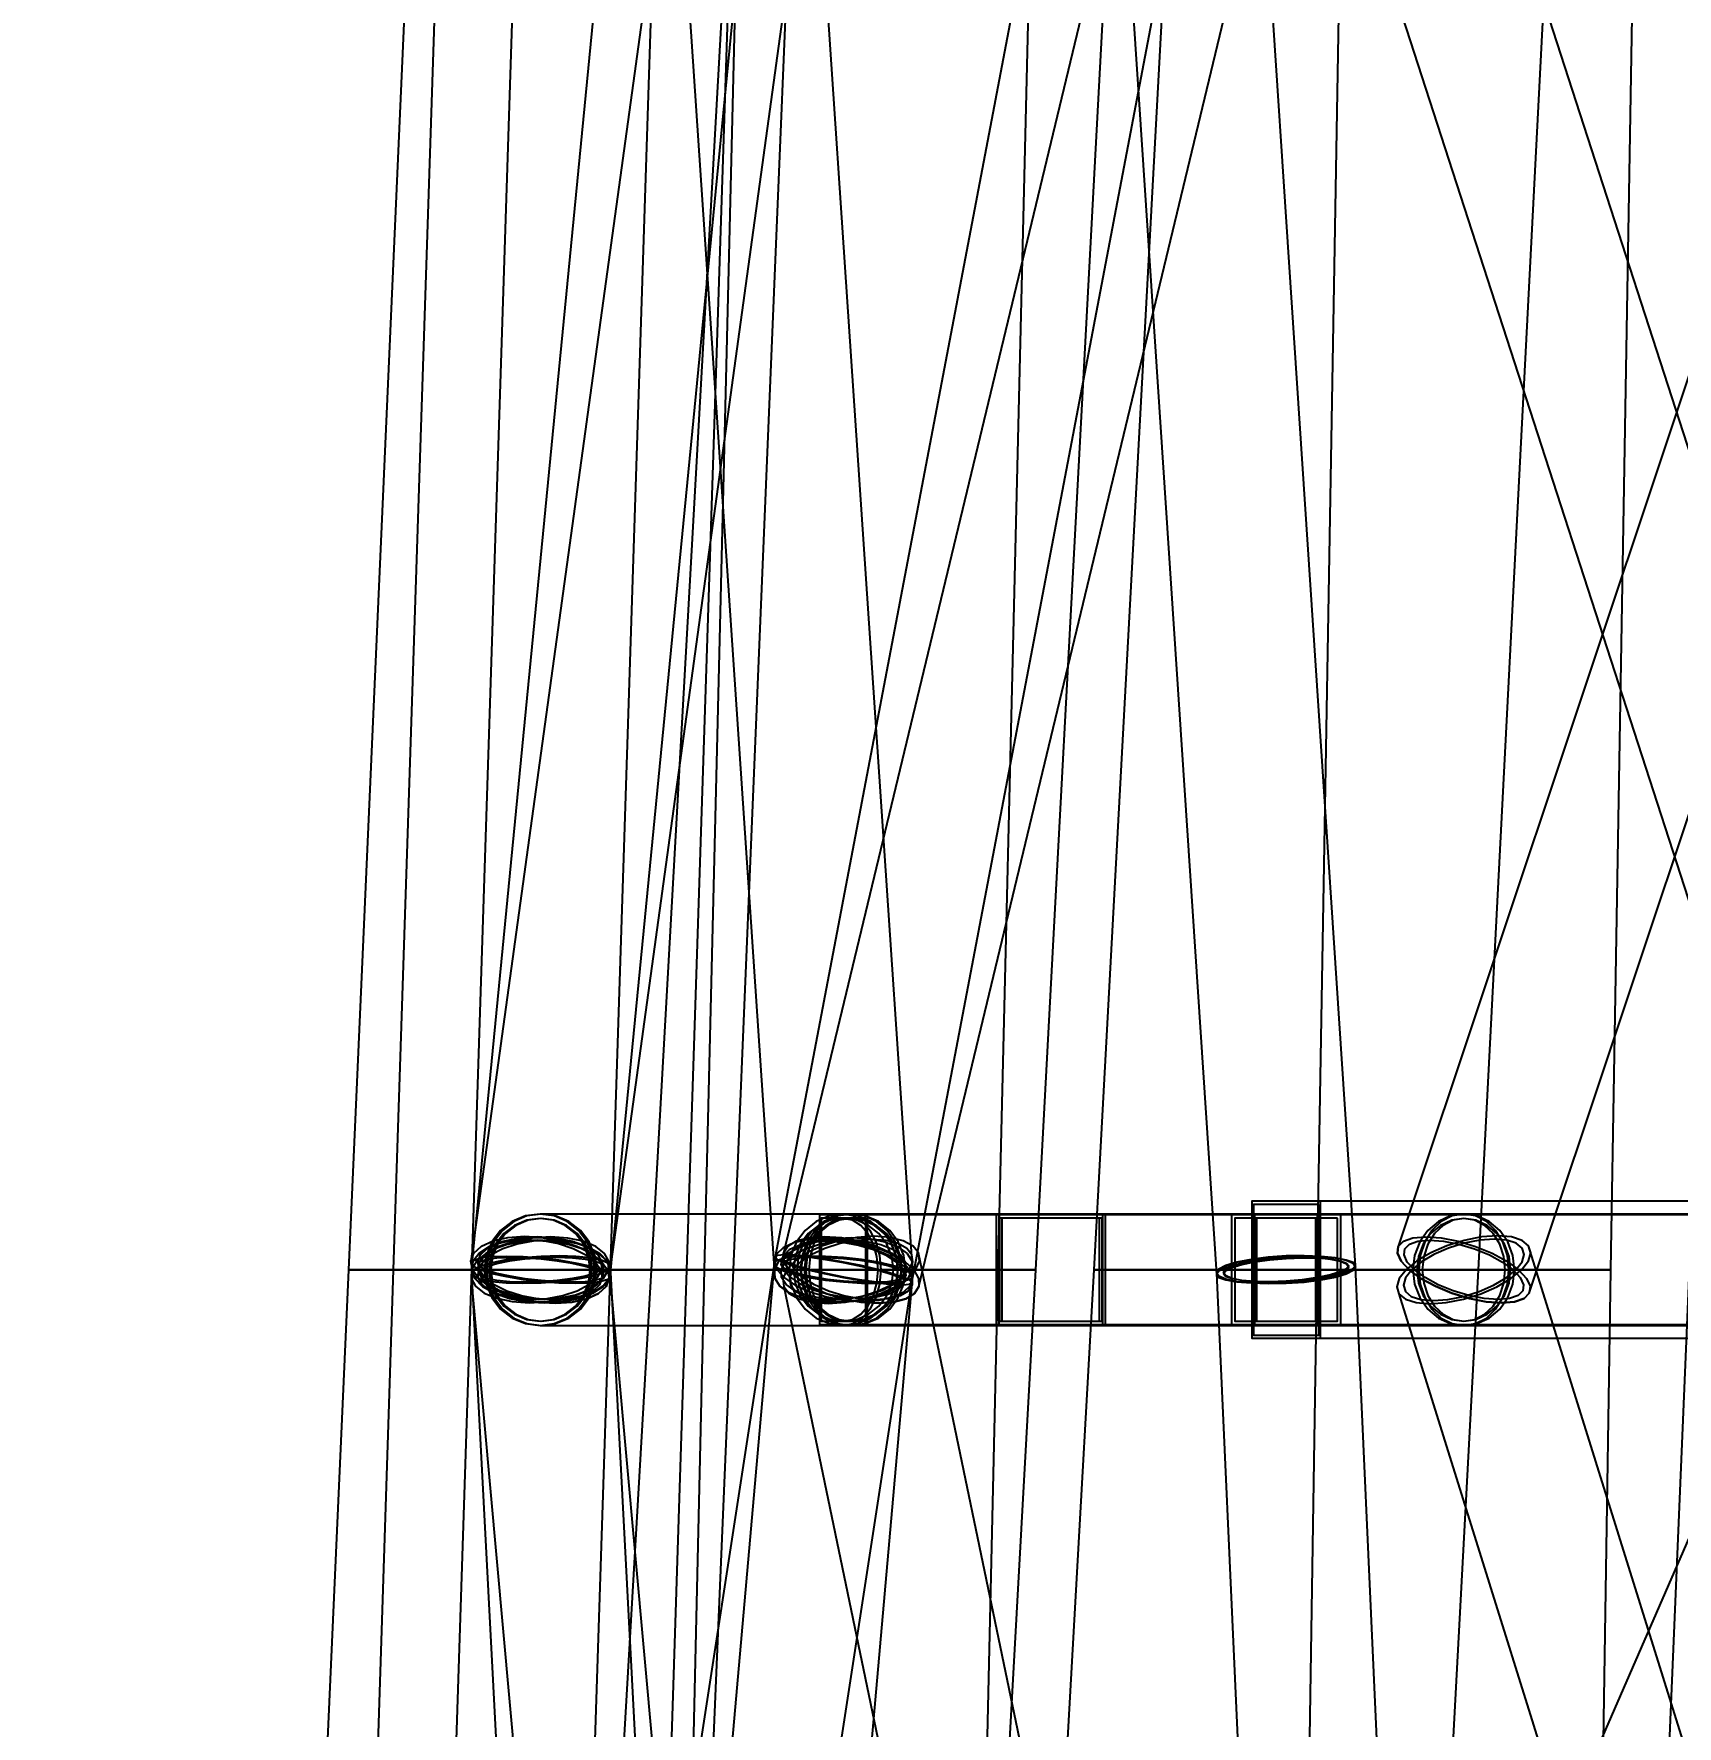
# Model space of a CAD drawing. Header units: millimetres. Extents: x -123812 to 252100, y -3000 to 639000.
# Drawn here: x -21951 to -15955, y 198335 to 204509 of the extents above; entities that cross this region are included whole.
import ezdxf

# ---------------------------------------------------------------- set-up
doc = ezdxf.new("R2010")
doc.units = ezdxf.units.MM
doc.layers.add('D-STR-DIM', color=7, linetype='Continuous', lineweight=13)
doc.layers.add('D-STR-STRC', color=7, linetype='Continuous', lineweight=25)
doc.styles.add('OpenSansCondensed-Light', font='OpenSansCondensed-Light.ttf')
doc.styles.add('TOWER_UNICODE', font='Arial Unicode.ttf')
doc.dimstyles.new('EZDXF', dxfattribs={"dimtxt": 0.25, "dimasz": 0.175, "dimexe": 0.375, "dimexo": 0.125, "dimgap": 0.1, "dimtad": 1, "dimlfac": 100, "dimzin": 12, "dimdsep": 46, "dimtxsty": 'OpenSansCondensed-Light', "dimblk": 'ARCHTICK', "dimcen": 2.5, "dimazin": 3, "dimtfac": 0.5, "dimtmove": 2, "dimatfit": 3})

# ---------------------------------------------------------------- blocks, each defined once
blk = doc.blocks.new('_ARCHTICK')
at = {"color": 0, "linetype": 'BYBLOCK', "const_width": 0.15}
blk.add_lwpolyline([(-0.5, -0.5), (0.5, 0.5)], dxfattribs=at)

msp = doc.modelspace()

# ---------------------------------------------------------------- linework, layer by layer
at = {"layer": 'D-STR-STRC'}
for points in [[(-17918.7, 225023.9), (-20353.1, 200023.9), (-20344.5, 200012.1), (-20319.3, 199999.5), (-20279.1, 199986.9), (-20226.7, 199975.2), (-20165.7, 199965.2), (-20100.3, 199957.5), (-20034.9, 199952.8), (-19973.9, 199951.2), (-19921.5, 199953), (-19881.3, 199958), (-19856.1, 199965.9), (-19847.5, 199976.1), (-17413, 224976.1)], [(-19288.9, 224983.8), (-17635.6, 199983.8), (-17626.9, 199972.5), (-17601.6, 199963.1), (-17561.3, 199956.1), (-17508.9, 199952.2), (-17447.7, 199951.6), (-17382.1, 199954.2), (-17316.5, 199960), (-17255.4, 199968.4), (-17202.9, 199979.1), (-17162.6, 199991.1), (-17137.3, 200003.8), (-17128.7, 200016.2), (-18782, 225016.2)], [(-14488.8, 225046.9), (-19246.3, 200046.9), (-19237.8, 200038), (-19212.9, 200026.5), (-19173.2, 200013.2), (-19121.6, 199999), (-19061.4, 199984.9), (-18996.8, 199971.8), (-18932.2, 199960.6), (-18872, 199952.1), (-18820.3, 199946.9), (-18780.6, 199945.3), (-18755.7, 199947.4), (-18747.2, 199953.1), (-13989.7, 224953.1)], [(-16809.1, 210060.9), (-19215.4, 200060.9), (-19214.5, 200031.5), (-19196.9, 200000), (-19163.7, 199968.5), (-19117.3, 199939.1), (-19060.8, 199913.8), (-18997.9, 199894.5), (-18933.1, 199882.3), (-18870.8, 199878.1), (-18815.1, 199882.3), (-18769.8, 199894.5), (-18738.2, 199913.8), (-18722.2, 199939.1), (-16316, 209939.1)], [(-18690.1, 209920), (-15450.8, 199920), (-15434.4, 199902), (-15402.7, 199890.7), (-15357.9, 199886.9), (-15302.9, 199890.7), (-15241.6, 199902), (-15178.2, 199920), (-15116.9, 199943.4), (-15061.9, 199970.7), (-15017, 200000), (-14985.3, 200029.3), (-14968.8, 200056.6), (-14968.8, 200080), (-18208, 210080)], [(-13636.8, 210085.2), (-16972.7, 200085.2), (-16975.7, 200060.2), (-16962.2, 200031.2), (-16933.2, 200000), (-16890.5, 199968.8), (-16837.2, 199939.8), (-16776.8, 199914.8), (-16713.5, 199895.7), (-16651.6, 199883.7), (-16595.3, 199879.6), (-16548.4, 199883.7), (-16514.1, 199895.7), (-16494.8, 199914.8), (-13158.9, 209914.8)], [(-18979.1, 210031.6), (-20355.9, 200031.6), (-20349.8, 200000), (-20326.9, 199968.4), (-20288.9, 199938.9), (-20238.3, 199913.6), (-20178.5, 199894.2), (-20113.6, 199882), (-20048, 199877.8), (-19986.3, 199882), (-19932.6, 199894.2), (-19890.5, 199913.6), (-19863, 199938.9), (-19852, 199968.4), (-18475.2, 209968.4)], [(-20029.8, 210000), (-20353.8, 200000), (-20341.8, 199968.7), (-20313.2, 199939.5), (-20270.1, 199914.4), (-20215.5, 199895.1), (-20153, 199883), (-20087, 199878.9), (-20021.8, 199883), (-19962, 199895.1), (-19911.6, 199914.4), (-19874, 199939.5), (-19851.9, 199968.7), (-19846.8, 200000), (-19522.7, 210000)], [(-19921.2, 209969.4), (-19247.5, 199969.4), (-19229.3, 199940.8), (-19195.2, 199916.3), (-19147.6, 199897.5), (-19089.7, 199885.7), (-19025.5, 199881.7), (-18959.3, 199885.7), (-18895.7, 199897.5), (-18839, 199916.3), (-18793, 199940.8), (-18760.9, 199969.4), (-18744.9, 200000), (-18746, 200030.6), (-19419.6, 210030.6)], [(-15209.8, 200203.2), (-18996.8, 200203.2), (-19032.2, 200196.3), (-19065.3, 200176), (-19093.7, 200143.7), (-19115.5, 200101.6), (-19129.2, 200052.6), (-19133.8, 200000), (-19129.2, 199947.4), (-19115.5, 199898.4), (-19093.7, 199856.3), (-19065.3, 199824), (-19032.2, 199803.7), (-18996.8, 199796.8), (-15209.8, 199796.8)], [(-13512.6, 200203.2), (-16733.8, 200203.2), (-16776.4, 200196.3), (-16816, 200176), (-16850.1, 200143.7), (-16876.2, 200101.6), (-16892.7, 200052.6), (-16898.3, 200000), (-16892.7, 199947.4), (-16876.2, 199898.4), (-16850.1, 199856.3), (-16816, 199824), (-16776.4, 199803.7), (-16733.8, 199796.8), (-13512.6, 199796.8)], [(-20172.6, 190000), (-19846.8, 200000), (-19859.1, 200030.3), (-19887.8, 200058.6), (-19931, 200082.8), (-19985.8, 200101.4), (-20048.3, 200113.1), (-20114.4, 200117.1), (-20179.6, 200113.1), (-20239.3, 200101.4), (-20289.5, 200082.8), (-20326.9, 200058.6), (-20348.8, 200030.3), (-20353.8, 200000), (-20679.6, 190000)], [(-18946.7, 190031.1), (-19852.3, 200031.1), (-19868.2, 200060), (-19900.2, 200084.9), (-19946, 200104), (-20002.6, 200116), (-20066.1, 200120.1), (-20132.2, 200116), (-20196.4, 200104), (-20254.2, 200084.9), (-20301.8, 200060), (-20336, 200031.1), (-20354.3, 200000), (-20355.5, 199968.9), (-19449.9, 189968.9)], [(-19332.2, 189896), (-14978.3, 199896), (-14976.5, 199915.1), (-14990.5, 199940), (-15019.5, 199968.9), (-15061.5, 200000), (-15113.5, 200031.1), (-15172.2, 200060), (-15233.4, 200084.9), (-15293, 200104), (-15346.9, 200116), (-15391.5, 200120.1), (-15423.7, 200116), (-15441.4, 200104), (-19795.2, 190104)], [(-16644.2, 190061.3), (-18723.1, 200061.3), (-18743.1, 200086.6), (-18778.5, 200106.1), (-18826.8, 200118.4), (-18884.8, 200122.5), (-18948.6, 200118.4), (-19013.7, 200106.1), (-19075.7, 200086.6), (-19130.5, 200061.3), (-19174.3, 200031.7), (-19204, 200000), (-19217.7, 199968.3), (-19214.5, 199938.7), (-17135.6, 189938.7)], [(-13376.3, 190087.7), (-16497.3, 200087.7), (-16521.3, 200107.5), (-16559.9, 200119.8), (-16610.2, 200124.1), (-16669, 200119.8), (-16732.2, 200107.5), (-16795.5, 200087.7), (-16854.6, 200062), (-16905.5, 200032.1), (-16944.6, 200000), (-16969.4, 199967.9), (-16978.2, 199938), (-16970.3, 199912.3), (-13849.3, 189912.3)], [(-20283.6, 189970.5), (-18745.2, 199970.5), (-18754.9, 200000), (-18781.1, 200029.5), (-18822, 200057.1), (-18874.8, 200080.7), (-18935.9, 200098.9), (-19001.2, 200110.3), (-19066.2, 200114.1), (-19126.4, 200110.3), (-19177.8, 200098.9), (-19216.8, 200080.7), (-19240.9, 200057.1), (-19248.3, 200029.5), (-20786.7, 190029.5)], [(-20944.4, 174978.4), (-18743.7, 199978.4), (-18752.3, 199990.6), (-18777.6, 200003.5), (-18817.8, 200016.1), (-18870.2, 200027.7), (-18931.3, 200037.3), (-18996.8, 200044.4), (-19062.3, 200048.5), (-19123.3, 200049.3), (-19175.7, 200046.7), (-19215.9, 200040.9), (-19241.2, 200032.4), (-19249.8, 200021.6), (-21450.5, 175021.6)], [(-18535.8, 175012.8), (-19846.6, 200012.8), (-19855.3, 200025), (-19880.6, 200035.5), (-19920.9, 200043.5), (-19973.5, 200048.6), (-20034.6, 200050.4), (-20100.3, 200048.8), (-20166, 200043.8), (-20227.1, 200035.8), (-20279.7, 200025.4), (-20320, 200013.3), (-20345.3, 200000.2), (-20354, 199987.2), (-19043.2, 174987.2)], [(-15999.1, 175011), (-17128.4, 200011), (-17137, 200023.7), (-17162.4, 200034.7), (-17202.7, 200043.4), (-17255.2, 200049.1), (-17316.4, 200051.5), (-17382.1, 200050.4), (-17447.8, 200045.8), (-17509, 200038.1), (-17561.5, 200027.8), (-17601.9, 200015.6), (-17627.2, 200002.4), (-17635.9, 199989), (-16506.6, 174989)]]:
    msp.add_lwpolyline(points, dxfattribs=at)
for points in [[(-20802.2, 200000), (-19398.4, 200000), (-18981.7, 210000), (-20359.1, 210000)], [(-20639.8, 200000), (-19568, 200000), (-19241.3, 210000), (-20311.2, 210000)], [(-19698.7, 200000), (-18294.9, 200000), (-17760.4, 210000), (-19137.7, 210000)], [(-19504.7, 200000), (-18432.9, 200000), (-18192.2, 210000), (-19262.1, 210000)], [(-18084, 200000), (-16680.2, 200000), (-16165.1, 210000), (-17542.4, 210000)], [(-17269.7, 200000), (-16197.9, 200000), (-16027.6, 210000), (-17097.6, 210000)], [(-17507.1, 199750), (-5244.4, 199750), (-5244.4, 200250), (-17507.1, 200250)], [(-17257.1, 200250), (-17507.1, 200250), (-17507.1, 199750), (-17257.1, 199750)], [(-17263.1, 200238), (-17501.1, 200238), (-17501.1, 199762), (-17263.1, 199762)], [(-20307.1, 200000), (-20300.2, 199947.4), (-20279.9, 199898.4), (-20247.6, 199856.3), (-20205.5, 199824), (-20156.5, 199803.7), (-20103.9, 199796.8), (-20100.3, 199796.8), (-20047.7, 199803.7), (-19998.7, 199824), (-19956.6, 199856.3), (-19924.3, 199898.4), (-19904, 199947.4), (-19897.1, 200000), (-19904, 200052.6), (-19924.3, 200101.6), (-19956.6, 200143.7), (-19998.7, 200176), (-20047.7, 200196.3), (-20100.3, 200203.2), (-20103.9, 200203.2), (-20156.5, 200196.3), (-20205.5, 200176), (-20247.6, 200143.7), (-20279.9, 200101.6), (-20300.2, 200052.6)], [(-20307.1, 200000), (-20300.2, 199947.4), (-20279.9, 199898.4), (-20247.6, 199856.3), (-20205.5, 199824), (-20156.5, 199803.7), (-20103.9, 199796.8), (-20051.3, 199803.7), (-20002.3, 199824), (-19960.2, 199856.3), (-19927.9, 199898.4), (-19907.6, 199947.4), (-19900.7, 200000), (-19907.6, 200052.6), (-19927.9, 200101.6), (-19960.2, 200143.7), (-20002.3, 200176), (-20051.3, 200196.3), (-20103.9, 200203.2), (-20156.5, 200196.3), (-20205.5, 200176), (-20247.6, 200143.7), (-20279.9, 200101.6), (-20300.2, 200052.6)], [(-20303.5, 200000), (-20296.6, 199947.4), (-20276.3, 199898.4), (-20244, 199856.3), (-20201.9, 199824), (-20152.9, 199803.7), (-20100.3, 199796.8), (-20047.7, 199803.7), (-19998.7, 199824), (-19956.6, 199856.3), (-19924.3, 199898.4), (-19904, 199947.4), (-19897.1, 200000), (-19904, 200052.6), (-19924.3, 200101.6), (-19956.6, 200143.7), (-19998.7, 200176), (-20047.7, 200196.3), (-20100.3, 200203.2), (-20152.9, 200196.3), (-20201.9, 200176), (-20244, 200143.7), (-20276.3, 200101.6), (-20296.6, 200052.6)], [(-20302.6, 200000), (-20295.8, 199947.4), (-20276, 199898.4), (-20244.4, 199856.3), (-20203.3, 199824), (-20155.3, 199803.7), (-20103.9, 199796.8), (-18968.8, 199796.8), (-18917.4, 199803.7), (-18869.5, 199824), (-18828.3, 199856.3), (-18796.7, 199898.4), (-18776.9, 199947.4), (-18770.1, 200000), (-18776.9, 200052.6), (-18796.7, 200101.6), (-18828.3, 200143.7), (-18869.5, 200176), (-18917.4, 200196.3), (-18968.8, 200203.2), (-20103.9, 200203.2), (-20155.3, 200196.3), (-20203.3, 200176), (-20244.4, 200143.7), (-20276, 200101.6), (-20295.8, 200052.6)], [(-20302.6, 200000), (-20295.8, 199947.4), (-20276, 199898.4), (-20244.4, 199856.3), (-20203.3, 199824), (-20155.3, 199803.7), (-20103.9, 199796.8), (-20052.5, 199803.7), (-20004.6, 199824), (-19963.4, 199856.3), (-19931.8, 199898.4), (-19912, 199947.4), (-19905.2, 200000), (-19912, 200052.6), (-19931.8, 200101.6), (-19963.4, 200143.7), (-20004.6, 200176), (-20052.5, 200196.3), (-20103.9, 200203.2), (-20155.3, 200196.3), (-20203.3, 200176), (-20244.4, 200143.7), (-20276, 200101.6), (-20295.8, 200052.6)], [(-20298.7, 200000), (-20292, 199947.4), (-20272.2, 199898.4), (-20240.6, 199856.3), (-20199.5, 199824), (-20151.7, 199803.7), (-20100.3, 199796.8), (-18996.8, 199796.8), (-18945.4, 199803.7), (-18897.5, 199824), (-18856.4, 199856.3), (-18824.9, 199898.4), (-18805.1, 199947.4), (-18798.3, 200000), (-18805.1, 200052.6), (-18824.9, 200101.6), (-18856.4, 200143.7), (-18897.5, 200176), (-18945.4, 200196.3), (-18996.8, 200203.2), (-20100.3, 200203.2), (-20151.7, 200196.3), (-20199.5, 200176), (-20240.6, 200143.7), (-20272.2, 200101.6), (-20292, 200052.6)], [(-20298.7, 200000), (-20292, 199947.4), (-20272.2, 199898.4), (-20240.6, 199856.3), (-20199.5, 199824), (-20151.7, 199803.7), (-20100.3, 199796.8), (-20048.9, 199803.7), (-20001.1, 199824), (-19960, 199856.3), (-19928.4, 199898.4), (-19908.6, 199947.4), (-19901.9, 200000), (-19908.6, 200052.6), (-19928.4, 200101.6), (-19960, 200143.7), (-20001.1, 200176), (-20048.9, 200196.3), (-20100.3, 200203.2), (-20151.7, 200196.3), (-20199.5, 200176), (-20240.6, 200143.7), (-20272.2, 200101.6), (-20292, 200052.6)], [(-20291.1, 200000), (-20284.7, 199951.5), (-20266, 199906.4), (-20236.3, 199867.6), (-20197.5, 199837.9), (-20152.4, 199819.2), (-20103.9, 199812.8), (-20055.5, 199819.2), (-20010.3, 199837.9), (-19971.5, 199867.6), (-19941.8, 199906.4), (-19923.1, 199951.5), (-19916.7, 200000), (-19923.1, 200048.5), (-19941.8, 200093.6), (-19971.5, 200132.4), (-20010.3, 200162.1), (-20055.5, 200180.8), (-20103.9, 200187.2), (-20152.4, 200180.8), (-20197.5, 200162.1), (-20236.3, 200132.4), (-20266, 200093.6), (-20284.7, 200048.5)], [(-20287.5, 200000), (-20281.1, 199951.5), (-20262.4, 199906.4), (-20232.7, 199867.6), (-20193.9, 199837.9), (-20148.7, 199819.2), (-20100.3, 199812.8), (-20051.8, 199819.2), (-20006.7, 199837.9), (-19967.9, 199867.6), (-19938.2, 199906.4), (-19919.5, 199951.5), (-19913.1, 200000), (-19919.5, 200048.5), (-19938.2, 200093.6), (-19967.9, 200132.4), (-20006.7, 200162.1), (-20051.8, 200180.8), (-20100.3, 200187.2), (-20148.7, 200180.8), (-20193.9, 200162.1), (-20232.7, 200132.4), (-20262.4, 200093.6), (-20281.1, 200048.5)], [(-20287, 200000), (-20280.7, 199951.5), (-20262.4, 199906.4), (-20233.4, 199867.6), (-20195.4, 199837.9), (-20151.3, 199819.2), (-20103.9, 199812.8), (-20056.5, 199819.2), (-20012.4, 199837.9), (-19974.5, 199867.6), (-19945.4, 199906.4), (-19927.1, 199951.5), (-19920.9, 200000), (-19927.1, 200048.5), (-19945.4, 200093.6), (-19974.5, 200132.4), (-20012.4, 200162.1), (-20056.5, 200180.8), (-20103.9, 200187.2), (-20151.3, 200180.8), (-20195.4, 200162.1), (-20233.4, 200132.4), (-20262.4, 200093.6), (-20280.7, 200048.5)], [(-20283.1, 200000), (-20276.9, 199951.5), (-20258.6, 199906.4), (-20229.6, 199867.6), (-20191.7, 199837.9), (-20147.6, 199819.2), (-20100.3, 199812.8), (-20053, 199819.2), (-20008.9, 199837.9), (-19971, 199867.6), (-19942, 199906.4), (-19923.7, 199951.5), (-19917.5, 200000), (-19923.7, 200048.5), (-19942, 200093.6), (-19971, 200132.4), (-20008.9, 200162.1), (-20053, 200180.8), (-20100.3, 200187.2), (-20147.6, 200180.8), (-20191.7, 200162.1), (-20229.6, 200132.4), (-20258.6, 200093.6), (-20276.9, 200048.5)], [(-19195.2, 200000), (-19188.4, 199947.4), (-19168.6, 199898.4), (-19137.1, 199856.3), (-19096, 199824), (-19048.1, 199803.7), (-18996.8, 199796.8), (-18945.4, 199803.7), (-18897.5, 199824), (-18856.4, 199856.3), (-18824.9, 199898.4), (-18805.1, 199947.4), (-18798.3, 200000), (-18805.1, 200052.6), (-18824.9, 200101.6), (-18856.4, 200143.7), (-18897.5, 200176), (-18945.4, 200196.3), (-18996.8, 200203.2), (-19048.1, 200196.3), (-19096, 200176), (-19137.1, 200143.7), (-19168.6, 200101.6), (-19188.4, 200052.6)], [(-19179.6, 200000), (-19173.4, 199951.5), (-19155.1, 199906.4), (-19126, 199867.6), (-19088.2, 199837.9), (-19044.1, 199819.2), (-18996.8, 199812.8), (-18949.4, 199819.2), (-18905.4, 199837.9), (-18867.5, 199867.6), (-18838.4, 199906.4), (-18820.2, 199951.5), (-18813.9, 200000), (-18820.2, 200048.5), (-18838.4, 200093.6), (-18867.5, 200132.4), (-18905.4, 200162.1), (-18949.4, 200180.8), (-18996.8, 200187.2), (-19044.1, 200180.8), (-19088.2, 200162.1), (-19126, 200132.4), (-19155.1, 200093.6), (-19173.4, 200048.5)], [(-19167.5, 200000), (-19160.7, 199947.4), (-19140.9, 199898.4), (-19109.3, 199856.3), (-19068.2, 199824), (-19020.2, 199803.7), (-18968.8, 199796.8), (-18917.4, 199803.7), (-18869.5, 199824), (-18828.3, 199856.3), (-18796.7, 199898.4), (-18776.9, 199947.4), (-18770.1, 200000), (-18776.9, 200052.6), (-18796.7, 200101.6), (-18828.3, 200143.7), (-18869.5, 200176), (-18917.4, 200196.3), (-18968.8, 200203.2), (-19020.2, 200196.3), (-19068.2, 200176), (-19109.3, 200143.7), (-19140.9, 200101.6), (-19160.7, 200052.6)], [(-19154.4, 200000), (-19148.1, 199947.4), (-19129.5, 199898.4), (-19100, 199856.3), (-19061.6, 199824), (-19016.8, 199803.7), (-18968.8, 199796.8), (-16733.8, 199796.8), (-16685.8, 199803.7), (-16641, 199824), (-16602.6, 199856.3), (-16573.1, 199898.4), (-16554.5, 199947.4), (-16548.2, 200000), (-16554.5, 200052.6), (-16573.1, 200101.6), (-16602.6, 200143.7), (-16641, 200176), (-16685.8, 200196.3), (-16733.8, 200203.2), (-18968.8, 200203.2), (-19016.8, 200196.3), (-19061.6, 200176), (-19100, 200143.7), (-19129.5, 200101.6), (-19148.1, 200052.6)], [(-19154.4, 200000), (-19148.1, 199947.4), (-19129.5, 199898.4), (-19100, 199856.3), (-19061.6, 199824), (-19016.8, 199803.7), (-18968.8, 199796.8), (-18920.8, 199803.7), (-18876, 199824), (-18837.6, 199856.3), (-18808.1, 199898.4), (-18789.6, 199947.4), (-18783.2, 200000), (-18789.6, 200052.6), (-18808.1, 200101.6), (-18837.6, 200143.7), (-18876, 200176), (-18920.8, 200196.3), (-18968.8, 200203.2), (-19016.8, 200196.3), (-19061.6, 200176), (-19100, 200143.7), (-19129.5, 200101.6), (-19148.1, 200052.6)], [(-19151.9, 200000), (-19145.6, 199951.5), (-19127.3, 199906.4), (-19098.2, 199867.6), (-19060.3, 199837.9), (-19016.2, 199819.2), (-18968.8, 199812.8), (-18921.4, 199819.2), (-18877.3, 199837.9), (-18839.4, 199867.6), (-18810.3, 199906.4), (-18792, 199951.5), (-18785.7, 200000), (-18792, 200048.5), (-18810.3, 200093.6), (-18839.4, 200132.4), (-18877.3, 200162.1), (-18921.4, 200180.8), (-18968.8, 200187.2), (-19016.2, 200180.8), (-19060.3, 200162.1), (-19098.2, 200132.4), (-19127.3, 200093.6), (-19145.6, 200048.5)], [(-19139.8, 200000), (-19133.9, 199951.5), (-19116.9, 199906.4), (-19089.7, 199867.6), (-19054.3, 199837.9), (-19013.1, 199819.2), (-18968.8, 199812.8), (-18924.6, 199819.2), (-18883.3, 199837.9), (-18847.9, 199867.6), (-18820.8, 199906.4), (-18803.7, 199951.5), (-18797.8, 200000), (-18803.7, 200048.5), (-18820.8, 200093.6), (-18847.9, 200132.4), (-18883.3, 200162.1), (-18924.6, 200180.8), (-18968.8, 200187.2), (-19013.1, 200180.8), (-19054.3, 200162.1), (-19089.7, 200132.4), (-19116.9, 200093.6), (-19133.9, 200048.5)], [(-19133.8, 200000), (-19129.2, 199947.4), (-19115.5, 199898.4), (-19093.7, 199856.3), (-19065.3, 199824), (-19032.2, 199803.7), (-18996.8, 199796.8), (-18961.3, 199803.7), (-18928.2, 199824), (-18899.8, 199856.3), (-18878.1, 199898.4), (-18864.4, 199947.4), (-18859.7, 200000), (-18864.4, 200052.6), (-18878.1, 200101.6), (-18899.8, 200143.7), (-18928.2, 200176), (-18961.3, 200196.3), (-18996.8, 200203.2), (-19032.2, 200196.3), (-19065.3, 200176), (-19093.7, 200143.7), (-19115.5, 200101.6), (-19129.2, 200052.6)], [(-19123, 200000), (-19118.7, 199951.5), (-19106.1, 199906.4), (-19086.1, 199867.6), (-19059.9, 199837.9), (-19029.4, 199819.2), (-18996.8, 199812.8), (-18964.1, 199819.2), (-18933.6, 199837.9), (-18907.5, 199867.6), (-18887.4, 199906.4), (-18874.8, 199951.5), (-18870.5, 200000), (-18874.8, 200048.5), (-18887.4, 200093.6), (-18907.5, 200132.4), (-18933.6, 200162.1), (-18964.1, 200180.8), (-18996.8, 200187.2), (-19029.4, 200180.8), (-19059.9, 200162.1), (-19086.1, 200132.4), (-19106.1, 200093.6), (-19118.7, 200048.5)], [(-19083.9, 199800), (-9546.4, 199800), (-9546.4, 200200), (-19083.9, 200200)], [(-18909.6, 200200), (-19083.9, 200200), (-19083.9, 199800), (-18909.6, 199800)], [(-18914.8, 200188), (-19078.7, 200188), (-19078.7, 199812), (-18914.8, 199812)], [(-18439.6, 199800), (-17182.9, 199800), (-17182.9, 200200), (-18439.6, 200200)], [(-18041.3, 200200), (-18439.6, 200200), (-18439.6, 199800), (-18041.3, 199800)], [(-18430.1, 199800), (-14929.5, 199800), (-14929.5, 200200), (-18430.1, 200200)], [(-18050.8, 200200), (-18430.1, 200200), (-18430.1, 199800), (-18050.8, 199800)], [(-18053.2, 200188), (-18427.7, 200188), (-18427.7, 199812), (-18053.2, 199812)], [(-18062.2, 200188), (-18418.7, 200188), (-18418.7, 199812), (-18062.2, 199812)], [(-17182.9, 200200), (-17581.3, 200200), (-17581.3, 199800), (-17182.9, 199800)], [(-17194.9, 200188), (-17569.3, 200188), (-17569.3, 199812), (-17194.9, 199812)], [(-17497.4, 199800), (-9518.3, 199800), (-9518.3, 200200), (-17497.4, 200200)], [(-17266.9, 200200), (-17497.4, 200200), (-17497.4, 199800), (-17266.9, 199800)], [(-17273.8, 200188), (-17490.5, 200188), (-17490.5, 199812), (-17273.8, 199812)], [(-16919.4, 200000), (-16913, 199947.4), (-16894.5, 199898.4), (-16865, 199856.3), (-16826.6, 199824), (-16781.8, 199803.7), (-16733.8, 199796.8), (-16685.8, 199803.7), (-16641, 199824), (-16602.6, 199856.3), (-16573.1, 199898.4), (-16554.5, 199947.4), (-16548.2, 200000), (-16554.5, 200052.6), (-16573.1, 200101.6), (-16602.6, 200143.7), (-16641, 200176), (-16685.8, 200196.3), (-16733.8, 200203.2), (-16781.8, 200196.3), (-16826.6, 200176), (-16865, 200143.7), (-16894.5, 200101.6), (-16913, 200052.6)], [(-16904.7, 200000), (-16898.9, 199951.5), (-16881.8, 199906.4), (-16854.7, 199867.6), (-16819.3, 199837.9), (-16778, 199819.2), (-16733.8, 199812.8), (-16689.5, 199819.2), (-16648.3, 199837.9), (-16612.9, 199867.6), (-16585.7, 199906.4), (-16568.6, 199951.5), (-16562.8, 200000), (-16568.6, 200048.5), (-16585.7, 200093.6), (-16612.9, 200132.4), (-16648.3, 200162.1), (-16689.5, 200180.8), (-16733.8, 200187.2), (-16778, 200180.8), (-16819.3, 200162.1), (-16854.7, 200132.4), (-16881.8, 200093.6), (-16898.9, 200048.5)], [(-16898.3, 200000), (-16892.7, 199947.4), (-16876.2, 199898.4), (-16850.1, 199856.3), (-16816, 199824), (-16776.4, 199803.7), (-16733.8, 199796.8), (-16691.2, 199803.7), (-16651.5, 199824), (-16617.5, 199856.3), (-16591.3, 199898.4), (-16574.9, 199947.4), (-16569.3, 200000), (-16574.9, 200052.6), (-16591.3, 200101.6), (-16617.5, 200143.7), (-16651.5, 200176), (-16691.2, 200196.3), (-16733.8, 200203.2), (-16776.4, 200196.3), (-16816, 200176), (-16850.1, 200143.7), (-16876.2, 200101.6), (-16892.7, 200052.6)], [(-16885.3, 200000), (-16880.1, 199951.5), (-16865, 199906.4), (-16840.9, 199867.6), (-16809.5, 199837.9), (-16773, 199819.2), (-16733.8, 199812.8), (-16694.6, 199819.2), (-16658, 199837.9), (-16626.6, 199867.6), (-16602.6, 199906.4), (-16587.4, 199951.5), (-16582.3, 200000), (-16587.4, 200048.5), (-16602.6, 200093.6), (-16626.6, 200132.4), (-16658, 200162.1), (-16694.6, 200180.8), (-16733.8, 200187.2), (-16773, 200180.8), (-16809.5, 200162.1), (-16840.9, 200132.4), (-16865, 200093.6), (-16880.1, 200048.5)], [(-19858, 200000), (-19852, 199968.4), (-19863, 199938.9), (-19890.5, 199913.6), (-19932.6, 199894.2), (-19986.3, 199882), (-20048, 199877.8), (-20113.6, 199882), (-20178.5, 199894.2), (-20238.3, 199913.6), (-20288.9, 199938.9), (-20326.9, 199968.4), (-20349.8, 200000), (-20355.9, 200031.6), (-20344.8, 200061.1), (-20317.3, 200086.4), (-20275.2, 200105.8), (-20221.5, 200118), (-20159.8, 200122.2), (-20094.2, 200118), (-20029.4, 200105.8), (-19969.6, 200086.4), (-19918.9, 200061.1), (-19880.9, 200031.6)], [(-20354.3, 200000), (-20355.5, 199968.9), (-20339.6, 199940), (-20307.7, 199915.1), (-20261.8, 199896), (-20205.2, 199884), (-20141.7, 199879.9), (-20075.6, 199884), (-20011.5, 199896), (-19953.6, 199915.1), (-19906, 199940), (-19871.9, 199968.9), (-19853.6, 200000), (-19852.3, 200031.1), (-19868.2, 200060), (-19900.2, 200084.9), (-19946, 200104), (-20002.6, 200116), (-20066.1, 200120.1), (-20132.2, 200116), (-20196.4, 200104), (-20254.2, 200084.9), (-20301.8, 200060), (-20336, 200031.1)], [(-19846.8, 200000), (-19851.9, 199968.7), (-19874, 199939.5), (-19911.6, 199914.4), (-19962, 199895.1), (-20021.8, 199883), (-20087, 199878.9), (-20153, 199883), (-20215.5, 199895.1), (-20270.1, 199914.4), (-20313.2, 199939.5), (-20341.8, 199968.7), (-20353.8, 200000), (-20348.7, 200031.3), (-20326.5, 200060.5), (-20289, 200085.6), (-20238.6, 200104.9), (-20178.8, 200117), (-20113.6, 200121.1), (-20047.6, 200117), (-19985.1, 200104.9), (-19930.4, 200085.6), (-19887.4, 200060.5), (-19858.8, 200031.3)], [(-20353.8, 200000), (-20341.5, 199969.7), (-20312.8, 199941.4), (-20269.6, 199917.2), (-20214.8, 199898.6), (-20152.3, 199886.9), (-20086.2, 199882.9), (-20021, 199886.9), (-19961.3, 199898.6), (-19911.1, 199917.2), (-19873.7, 199941.4), (-19851.8, 199969.7), (-19846.8, 200000), (-19859.1, 200030.3), (-19887.8, 200058.6), (-19931, 200082.8), (-19985.8, 200101.4), (-20048.3, 200113.1), (-20114.4, 200117.1), (-20179.6, 200113.1), (-20239.3, 200101.4), (-20289.5, 200082.8), (-20326.9, 200058.6), (-20348.8, 200030.3)], [(-18744.9, 200000), (-18760.9, 199969.4), (-18793, 199940.8), (-18839, 199916.3), (-18895.7, 199897.5), (-18959.3, 199885.7), (-19025.5, 199881.7), (-19089.7, 199885.7), (-19147.6, 199897.5), (-19195.2, 199916.3), (-19229.3, 199940.8), (-19247.5, 199969.4), (-19248.7, 200000), (-19232.6, 200030.6), (-19200.5, 200059.2), (-19154.6, 200083.7), (-19097.8, 200102.5), (-19034.2, 200114.3), (-18968, 200118.3), (-18903.8, 200114.3), (-18845.9, 200102.5), (-18798.3, 200083.7), (-18764.2, 200059.2), (-18746, 200030.6)], [(-19204, 200000), (-19217.7, 199968.3), (-19214.5, 199938.7), (-19194.5, 199913.4), (-19159.1, 199893.9), (-19110.8, 199881.6), (-19052.8, 199877.5), (-18989, 199881.6), (-18923.9, 199893.9), (-18861.9, 199913.4), (-18807.1, 199938.7), (-18763.3, 199968.3), (-18733.6, 200000), (-18719.9, 200031.7), (-18723.1, 200061.3), (-18743.1, 200086.6), (-18778.5, 200106.1), (-18826.8, 200118.4), (-18884.8, 200122.5), (-18948.6, 200118.4), (-19013.7, 200106.1), (-19075.7, 200086.6), (-19130.5, 200061.3), (-19174.3, 200031.7)], [(-18740.7, 200000), (-18723.1, 199968.5), (-18722.2, 199939.1), (-18738.2, 199913.8), (-18769.8, 199894.5), (-18815.1, 199882.3), (-18870.8, 199878.1), (-18933.1, 199882.3), (-18997.9, 199894.5), (-19060.8, 199913.8), (-19117.3, 199939.1), (-19163.7, 199968.5), (-19196.9, 200000), (-19214.5, 200031.5), (-19215.4, 200060.9), (-19199.4, 200086.2), (-19167.8, 200105.5), (-19122.6, 200117.7), (-19066.9, 200121.9), (-19004.5, 200117.7), (-18939.7, 200105.5), (-18876.9, 200086.2), (-18820.3, 200060.9), (-18773.9, 200031.5)], [(-16944.6, 200000), (-16969.4, 199967.9), (-16978.2, 199938), (-16970.3, 199912.3), (-16946.2, 199892.5), (-16907.7, 199880.2), (-16857.3, 199875.9), (-16798.6, 199880.2), (-16735.3, 199892.5), (-16672, 199912.3), (-16612.9, 199938), (-16562.1, 199967.9), (-16522.9, 200000), (-16498.1, 200032.1), (-16489.4, 200062), (-16497.3, 200087.7), (-16521.3, 200107.5), (-16559.9, 200119.8), (-16610.2, 200124.1), (-16669, 200119.8), (-16732.2, 200107.5), (-16795.5, 200087.7), (-16854.6, 200062), (-16905.5, 200032.1)], [(-16534.4, 200000), (-16505.3, 199968.8), (-16491.8, 199939.8), (-16494.8, 199914.8), (-16514.1, 199895.7), (-16548.4, 199883.7), (-16595.3, 199879.6), (-16651.6, 199883.7), (-16713.5, 199895.7), (-16776.8, 199914.8), (-16837.2, 199939.8), (-16890.5, 199968.8), (-16933.2, 200000), (-16962.2, 200031.2), (-16975.7, 200060.2), (-16972.7, 200085.2), (-16953.4, 200104.3), (-16919.2, 200116.3), (-16872.3, 200120.4), (-16816, 200116.3), (-16754, 200104.3), (-16690.7, 200085.2), (-16630.4, 200060.2), (-16577, 200031.2)], [(-19882.2, 200000), (-19876.8, 199971.5), (-19886.7, 199944.9), (-19911.5, 199922.1), (-19949.5, 199904.6), (-19997.9, 199893.6), (-20053.5, 199889.8), (-20112.6, 199893.6), (-20171.1, 199904.6), (-20225, 199922.1), (-20270.7, 199944.9), (-20305, 199971.5), (-20325.6, 200000), (-20331.1, 200028.5), (-20321.1, 200055.1), (-20296.3, 200077.9), (-20258.4, 200095.4), (-20209.9, 200106.4), (-20154.3, 200110.2), (-20095.2, 200106.4), (-20036.7, 200095.4), (-19982.8, 200077.9), (-19937.1, 200055.1), (-19902.8, 200028.5)], [(-20329.6, 200000), (-20330.8, 199972), (-20316.4, 199945.9), (-20287.6, 199923.4), (-20246.3, 199906.2), (-20195.2, 199895.4), (-20138, 199891.7), (-20078.4, 199895.4), (-20020.6, 199906.2), (-19968.4, 199923.4), (-19925.5, 199945.9), (-19894.7, 199972), (-19878.2, 200000), (-19877.1, 200028), (-19891.4, 200054.1), (-19920.2, 200076.6), (-19961.6, 200093.8), (-20012.6, 200104.6), (-20069.8, 200108.3), (-20129.4, 200104.6), (-20187.3, 200093.8), (-20239.4, 200076.6), (-20282.4, 200054.1), (-20313.1, 200028)], [(-19871.7, 200000), (-19876.4, 199971.7), (-19896.3, 199945.4), (-19930.2, 199922.8), (-19975.6, 199905.5), (-20029.5, 199894.6), (-20088.3, 199890.8), (-20147.8, 199894.6), (-20204.2, 199905.5), (-20253.4, 199922.8), (-20292.2, 199945.4), (-20318, 199971.7), (-20328.9, 200000), (-20324.2, 200028.3), (-20304.3, 200054.6), (-20270.4, 200077.2), (-20225, 200094.5), (-20171.1, 200105.4), (-20112.3, 200109.2), (-20052.8, 200105.4), (-19996.4, 200094.5), (-19947.2, 200077.2), (-19908.3, 200054.6), (-19882.6, 200028.3)], [(-20328.8, 200000), (-20317.8, 199972.7), (-20291.9, 199947.2), (-20252.9, 199925.3), (-20203.5, 199908.6), (-20147.1, 199898), (-20087.6, 199894.4), (-20028.8, 199898), (-19975, 199908.6), (-19929.7, 199925.3), (-19896, 199947.2), (-19876.2, 199972.7), (-19871.7, 200000), (-19882.8, 200027.3), (-19908.7, 200052.8), (-19947.7, 200074.7), (-19997.1, 200091.4), (-20053.5, 200102), (-20113, 200105.6), (-20171.8, 200102), (-20225.6, 200091.4), (-20270.9, 200074.7), (-20304.6, 200052.8), (-20324.4, 200027.3)], [(-19238.6, 200000), (-19212.4, 199970.5), (-19171.5, 199942.9), (-19118.7, 199919.3), (-19057.6, 199901.1), (-18992.3, 199889.7), (-18927.4, 199885.9), (-18867.1, 199889.7), (-18815.8, 199901.1), (-18776.7, 199919.3), (-18752.6, 199942.9), (-18745.2, 199970.5), (-18754.9, 200000), (-18781.1, 200029.5), (-18822, 200057.1), (-18874.8, 200080.7), (-18935.9, 200098.9), (-19001.2, 200110.3), (-19066.2, 200114.1), (-19126.4, 200110.3), (-19177.8, 200098.9), (-19216.8, 200080.7), (-19240.9, 200057.1), (-19248.3, 200029.5)], [(-18996.8, 200028.2), (-19061.4, 200039.4), (-19121.6, 200047.9), (-19173.2, 200053.1), (-19212.9, 200054.7), (-19237.8, 200052.6), (-19246.3, 200046.9), (-19237.8, 200038), (-19212.9, 200026.5), (-19173.2, 200013.2), (-19121.6, 199999), (-19061.4, 199984.9), (-18996.8, 199971.8), (-18932.2, 199960.6), (-18872, 199952.1), (-18820.3, 199946.9), (-18780.6, 199945.3), (-18755.7, 199947.4), (-18747.2, 199953.1), (-18755.7, 199962), (-18780.6, 199973.5), (-18820.3, 199986.8), (-18872, 200001), (-18932.2, 200015.1)], [(-18769.6, 200000), (-18784.1, 199972.4), (-18813, 199946.7), (-18854.5, 199924.6), (-18905.7, 199907.6), (-18963, 199897), (-19022.7, 199893.3), (-19080.6, 199897), (-19132.8, 199907.6), (-19175.7, 199924.6), (-19206.4, 199946.7), (-19222.9, 199972.4), (-19223.9, 200000), (-19209.4, 200027.6), (-19180.5, 200053.3), (-19139, 200075.4), (-19087.9, 200092.4), (-19030.5, 200103), (-18970.8, 200106.7), (-18912.9, 200103), (-18860.7, 200092.4), (-18817.8, 200075.4), (-18787.1, 200053.3), (-18770.7, 200027.6)], [(-19214.8, 200000), (-19191.2, 199973.4), (-19154.3, 199948.5), (-19106.7, 199927.2), (-19051.6, 199910.9), (-18992.8, 199900.6), (-18934.2, 199897.1), (-18879.9, 199900.6), (-18833.6, 199910.9), (-18798.4, 199927.2), (-18776.7, 199948.5), (-18770, 199973.4), (-18778.7, 200000), (-18802.4, 200026.6), (-18839.2, 200051.5), (-18886.8, 200072.8), (-18941.9, 200089.1), (-19000.8, 200099.4), (-19059.3, 200102.9), (-19113.6, 200099.4), (-19160, 200089.1), (-19195.2, 200072.8), (-19216.9, 200051.5), (-19223.6, 200026.6)], [(-19180.9, 200000), (-19193.2, 199971.4), (-19190.3, 199944.8), (-19172.3, 199921.9), (-19140.4, 199904.3), (-19096.8, 199893.3), (-19044.5, 199889.5), (-18987.1, 199893.3), (-18928.3, 199904.3), (-18872.4, 199921.9), (-18823, 199944.8), (-18783.6, 199971.4), (-18756.7, 200000), (-18744.4, 200028.6), (-18747.3, 200055.2), (-18765.3, 200078.1), (-18797.2, 200095.7), (-18840.8, 200106.7), (-18893.1, 200110.5), (-18950.6, 200106.7), (-19009.3, 200095.7), (-19065.2, 200078.1), (-19114.6, 200055.2), (-19154, 200028.6)], [(-18763.2, 200000), (-18747.3, 199971.6), (-18746.5, 199945.1), (-18760.9, 199922.3), (-18789.4, 199904.8), (-18830.2, 199893.9), (-18880.4, 199890.1), (-18936.6, 199893.9), (-18995.1, 199904.8), (-19051.7, 199922.3), (-19102.7, 199945.1), (-19144.6, 199971.6), (-19174.4, 200000), (-19190.3, 200028.4), (-19191.1, 200054.9), (-19176.7, 200077.7), (-19148.2, 200095.2), (-19107.4, 200106.1), (-19057.2, 200109.9), (-19001, 200106.1), (-18942.5, 200095.2), (-18885.9, 200077.7), (-18834.9, 200054.9), (-18793, 200028.4)], [(-16923.9, 200000), (-16946.2, 199971), (-16954.1, 199944.1), (-16947, 199920.9), (-16925.3, 199903.1), (-16890.6, 199891.9), (-16845.2, 199888.1), (-16792.2, 199891.9), (-16735.2, 199903.1), (-16678.1, 199920.9), (-16624.8, 199944.1), (-16579, 199971), (-16543.7, 200000), (-16521.3, 200029), (-16513.4, 200055.9), (-16520.6, 200079.1), (-16542.3, 200096.9), (-16577, 200108.1), (-16622.4, 200111.9), (-16675.4, 200108.1), (-16732.4, 200096.9), (-16789.4, 200079.1), (-16842.7, 200055.9), (-16888.6, 200029)], [(-16554, 200000), (-16527.8, 199971.9), (-16515.6, 199945.7), (-16518.3, 199923.2), (-16535.7, 199906), (-16566.6, 199895.1), (-16608.9, 199891.4), (-16659.7, 199895.1), (-16715.5, 199906), (-16772.6, 199923.2), (-16827, 199945.7), (-16875.1, 199971.9), (-16913.6, 200000), (-16939.8, 200028.1), (-16951.9, 200054.3), (-16949.2, 200076.8), (-16931.8, 200094), (-16900.9, 200104.9), (-16858.7, 200108.6), (-16807.9, 200104.9), (-16752.1, 200094), (-16695, 200076.8), (-16640.5, 200054.3), (-16592.5, 200028.1)], [(-21250.3, 190000), (-19820.1, 190000), (-19398.4, 200000), (-20802.2, 200000)], [(-20962.9, 190000), (-19889.2, 190000), (-19568, 200000), (-20639.8, 200000)], [(-19398.4, 200000), (-19422.3, 200000), (-19492.4, 200000), (-19604, 200000), (-19749.4, 200000), (-19918.6, 200000), (-20100.3, 200000), (-20282, 200000), (-20451.2, 200000), (-20596.6, 200000), (-20708.1, 200000), (-20778.3, 200000), (-20802.2, 200000), (-20778.3, 200000), (-20708.1, 200000), (-20596.6, 200000), (-20451.2, 200000), (-20282, 200000), (-20100.3, 200000), (-19918.6, 200000), (-19749.4, 200000), (-19604, 200000), (-19492.4, 200000), (-19422.3, 200000)], [(-19568, 200000), (-19586.3, 200000), (-19639.8, 200000), (-19725, 200000), (-19836, 200000), (-19965.2, 200000), (-20103.9, 200000), (-20242.6, 200000), (-20371.9, 200000), (-20482.9, 200000), (-20568, 200000), (-20621.6, 200000), (-20639.8, 200000), (-20621.6, 200000), (-20568, 200000), (-20482.9, 200000), (-20371.9, 200000), (-20242.6, 200000), (-20103.9, 200000), (-19965.2, 200000), (-19836, 200000), (-19725, 200000), (-19639.8, 200000), (-19586.3, 200000)], [(-20100.3, 199951.2), (-20166, 199949.6), (-20227.1, 199951.4), (-20279.7, 199956.5), (-20320, 199964.5), (-20345.3, 199975), (-20354, 199987.2), (-20345.3, 200000.2), (-20320, 200013.3), (-20279.7, 200025.4), (-20227.1, 200035.8), (-20166, 200043.8), (-20100.3, 200048.8), (-20034.6, 200050.4), (-19973.5, 200048.6), (-19920.9, 200043.5), (-19880.6, 200035.5), (-19855.3, 200025), (-19846.6, 200012.8), (-19855.3, 199999.8), (-19880.6, 199986.7), (-19920.9, 199974.6), (-19973.5, 199964.2), (-20034.6, 199956.2)], [(-20100.3, 200042.5), (-20165.7, 200047.2), (-20226.7, 200048.8), (-20279.1, 200047), (-20319.3, 200042), (-20344.5, 200034.1), (-20353.1, 200023.9), (-20344.5, 200012.1), (-20319.3, 199999.5), (-20279.1, 199986.9), (-20226.7, 199975.2), (-20165.7, 199965.2), (-20100.3, 199957.5), (-20034.9, 199952.8), (-19973.9, 199951.2), (-19921.5, 199953), (-19881.3, 199958), (-19856.1, 199965.9), (-19847.5, 199976.1), (-19856.1, 199987.9), (-19881.3, 200000.5), (-19921.5, 200013.1), (-19973.9, 200024.8), (-20034.9, 200034.8)], [(-20100.3, 199956), (-20159.5, 199954.5), (-20214.6, 199956.2), (-20262, 199960.7), (-20298.4, 199968), (-20321.2, 199977.5), (-20329, 199988.5), (-20321.2, 200000.2), (-20298.4, 200012), (-20262, 200022.9), (-20214.6, 200032.3), (-20159.5, 200039.5), (-20100.3, 200044), (-20041.1, 200045.5), (-19985.9, 200043.8), (-19938.6, 200039.3), (-19902.2, 200032), (-19879.4, 200022.5), (-19871.6, 200011.5), (-19879.4, 199999.8), (-19902.2, 199988), (-19938.6, 199977.1), (-19985.9, 199967.7), (-20041.1, 199960.5)], [(-20100.3, 200038.3), (-20159.3, 200042.6), (-20214.3, 200044), (-20261.5, 200042.3), (-20297.7, 200037.8), (-20320.5, 200030.8), (-20328.2, 200021.6), (-20320.5, 200010.9), (-20297.7, 199999.5), (-20261.5, 199988.2), (-20214.3, 199977.6), (-20159.3, 199968.6), (-20100.3, 199961.7), (-20041.3, 199957.4), (-19986.3, 199956), (-19939.1, 199957.7), (-19902.9, 199962.2), (-19880.1, 199969.2), (-19872.3, 199978.4), (-19880.1, 199989.1), (-19902.9, 200000.5), (-19939.1, 200011.8), (-19986.3, 200022.4), (-20041.3, 200031.4)], [(-20278.8, 190000), (-18848.6, 190000), (-18294.9, 200000), (-19698.7, 200000)], [(-19735.1, 190000), (-18661.4, 190000), (-18432.9, 200000), (-19504.7, 200000)], [(-18294.9, 200000), (-18318.8, 200000), (-18388.9, 200000), (-18500.5, 200000), (-18645.8, 200000), (-18815.1, 200000), (-18996.8, 200000), (-19178.4, 200000), (-19347.7, 200000), (-19493.1, 200000), (-19604.6, 200000), (-19674.7, 200000), (-19698.7, 200000), (-19674.7, 200000), (-19604.6, 200000), (-19493.1, 200000), (-19347.7, 200000), (-19178.4, 200000), (-18996.8, 200000), (-18815.1, 200000), (-18645.8, 200000), (-18500.5, 200000), (-18388.9, 200000), (-18318.8, 200000)], [(-18432.9, 200000), (-18451.2, 200000), (-18504.7, 200000), (-18589.9, 200000), (-18700.9, 200000), (-18830.1, 200000), (-18968.8, 200000), (-19107.5, 200000), (-19236.8, 200000), (-19347.7, 200000), (-19432.9, 200000), (-19486.5, 200000), (-19504.7, 200000), (-19486.5, 200000), (-19432.9, 200000), (-19347.7, 200000), (-19236.8, 200000), (-19107.5, 200000), (-18968.8, 200000), (-18830.1, 200000), (-18700.9, 200000), (-18589.9, 200000), (-18504.7, 200000), (-18451.2, 200000)], [(-18996.8, 200044.4), (-19062.3, 200048.5), (-19123.3, 200049.3), (-19175.7, 200046.7), (-19215.9, 200040.9), (-19241.2, 200032.4), (-19249.8, 200021.6), (-19241.2, 200009.4), (-19215.9, 199996.5), (-19175.7, 199983.9), (-19123.3, 199972.3), (-19062.3, 199962.7), (-18996.8, 199955.6), (-18931.3, 199951.5), (-18870.2, 199950.7), (-18817.8, 199953.3), (-18777.6, 199959.1), (-18752.3, 199967.6), (-18743.7, 199978.4), (-18752.3, 199990.6), (-18777.6, 200003.5), (-18817.8, 200016.1), (-18870.2, 200027.7), (-18931.3, 200037.3)], [(-18996.8, 200040), (-19055.8, 200043.7), (-19110.8, 200044.4), (-19158.1, 200042.1), (-19194.3, 200036.9), (-19217.1, 200029.2), (-19224.9, 200019.5), (-19217.1, 200008.4), (-19194.3, 199996.8), (-19158.1, 199985.5), (-19110.8, 199975.1), (-19055.8, 199966.4), (-18996.8, 199960), (-18937.7, 199956.3), (-18882.7, 199955.6), (-18835.4, 199957.9), (-18799.2, 199963.1), (-18776.4, 199970.8), (-18768.6, 199980.5), (-18776.4, 199991.6), (-18799.2, 200003.2), (-18835.4, 200014.5), (-18882.7, 200024.9), (-18937.7, 200033.6)], [(-18996.8, 200025.4), (-19055, 200035.5), (-19109.3, 200043.2), (-19155.9, 200047.9), (-19191.6, 200049.3), (-19214.1, 200047.4), (-19221.8, 200042.3), (-19214.1, 200034.3), (-19191.6, 200023.9), (-19155.9, 200011.9), (-19109.3, 199999.1), (-19055, 199986.4), (-18996.8, 199974.6), (-18938.5, 199964.5), (-18884.3, 199956.8), (-18837.7, 199952.1), (-18801.9, 199950.7), (-18779.4, 199952.6), (-18771.8, 199957.7), (-18779.4, 199965.7), (-18801.9, 199976.1), (-18837.7, 199988.1), (-18884.3, 200000.9), (-18938.5, 200013.6)], [(-18644.8, 190000), (-17214.6, 190000), (-16680.2, 200000), (-18084, 200000)], [(-16680.2, 200000), (-16704.2, 200000), (-16774.3, 200000), (-16885.8, 200000), (-17031.2, 200000), (-17200.5, 200000), (-17382.1, 200000), (-17563.8, 200000), (-17733.1, 200000), (-17878.4, 200000), (-17990, 200000), (-18060.1, 200000), (-18084, 200000), (-18060.1, 200000), (-17990, 200000), (-17878.4, 200000), (-17733.1, 200000), (-17563.8, 200000), (-17382.1, 200000), (-17200.5, 200000), (-17031.2, 200000), (-16885.8, 200000), (-16774.3, 200000), (-16704.2, 200000)], [(-17382.1, 199949.6), (-17447.8, 199948.5), (-17509, 199950.9), (-17561.5, 199956.6), (-17601.9, 199965.3), (-17627.2, 199976.3), (-17635.9, 199989), (-17627.2, 200002.4), (-17601.9, 200015.6), (-17561.5, 200027.8), (-17509, 200038.1), (-17447.8, 200045.8), (-17382.1, 200050.4), (-17316.4, 200051.5), (-17255.2, 200049.1), (-17202.7, 200043.4), (-17162.4, 200034.7), (-17137, 200023.7), (-17128.4, 200011), (-17137, 199997.6), (-17162.4, 199984.4), (-17202.7, 199972.2), (-17255.2, 199961.9), (-17316.4, 199954.2)], [(-17382.1, 199954.2), (-17447.7, 199951.6), (-17508.9, 199952.2), (-17561.3, 199956.1), (-17601.6, 199963.1), (-17626.9, 199972.5), (-17635.6, 199983.8), (-17626.9, 199996.2), (-17601.6, 200008.9), (-17561.3, 200020.9), (-17508.9, 200031.6), (-17447.7, 200040), (-17382.1, 200045.8), (-17316.5, 200048.4), (-17255.4, 200047.8), (-17202.9, 200043.9), (-17162.6, 200036.9), (-17137.3, 200027.5), (-17128.7, 200016.2), (-17137.3, 200003.8), (-17162.6, 199991.1), (-17202.9, 199979.1), (-17255.4, 199968.4), (-17316.5, 199960)], [(-17382.1, 199954.6), (-17441.3, 199953.6), (-17496.5, 199955.7), (-17543.9, 199960.9), (-17580.2, 199968.7), (-17603.1, 199978.7), (-17610.9, 199990.1), (-17603.1, 200002.2), (-17580.2, 200014.1), (-17543.9, 200025.1), (-17496.5, 200034.4), (-17441.3, 200041.3), (-17382.1, 200045.4), (-17322.9, 200046.4), (-17267.7, 200044.3), (-17220.4, 200039.1), (-17184, 200031.3), (-17161.1, 200021.3), (-17153.3, 200009.9), (-17161.1, 199997.8), (-17184, 199985.9), (-17220.4, 199974.9), (-17267.7, 199965.6), (-17322.9, 199958.7)], [(-17382.1, 199958.7), (-17441.3, 199956.3), (-17496.4, 199956.9), (-17543.7, 199960.5), (-17580, 199966.7), (-17602.9, 199975.2), (-17610.6, 199985.4), (-17602.9, 199996.6), (-17580, 200008), (-17543.7, 200018.9), (-17496.4, 200028.5), (-17441.3, 200036.1), (-17382.1, 200041.3), (-17323, 200043.7), (-17267.9, 200043.1), (-17220.5, 200039.5), (-17184.2, 200033.3), (-17161.4, 200024.8), (-17153.6, 200014.6), (-17161.4, 200003.4), (-17184.2, 199992), (-17220.5, 199981.1), (-17267.9, 199971.5), (-17323, 199963.9)], [(-17426.8, 190000), (-16353.1, 190000), (-16197.9, 200000), (-17269.7, 200000)], [(-16197.9, 200000), (-16216.1, 200000), (-16269.7, 200000), (-16354.8, 200000), (-16465.8, 200000), (-16595.1, 200000), (-16733.8, 200000), (-16872.5, 200000), (-17001.7, 200000), (-17112.7, 200000), (-17197.9, 200000), (-17251.4, 200000), (-17269.7, 200000), (-17251.4, 200000), (-17197.9, 200000), (-17112.7, 200000), (-17001.7, 200000), (-16872.5, 200000), (-16733.8, 200000), (-16595.1, 200000), (-16465.8, 200000), (-16354.8, 200000), (-16269.7, 200000), (-16216.1, 200000)], [(-16333.2, 190000), (-14903, 190000), (-14507.9, 200000), (-15911.7, 200000)]]:
    msp.add_lwpolyline(points, close=True, dxfattribs=at)

# ---------------------------------------------------------------- dimensions: what is measured, and where the dimension line sits
at = {"layer": 'D-STR-DIM'}
msp.add_linear_dim(base=(-112000, 0), p1=(0, 0), p2=(0, 634000), angle=90, dimstyle='EZDXF', override={"dimtxt": 8400, "dimasz": 3750, "dimexe": 2100, "dimexo": 1800, "dimgap": 2100, "dimtad": 1, "dimdec": 0, "dimlfac": 1, "dimlunit": 2, "dimtxsty": 'TOWER_UNICODE', "dimclrd": 7, "dimclre": 7, "dimclrt": 7}, dxfattribs=at).render()

doc.saveas('drawing.dxf')
